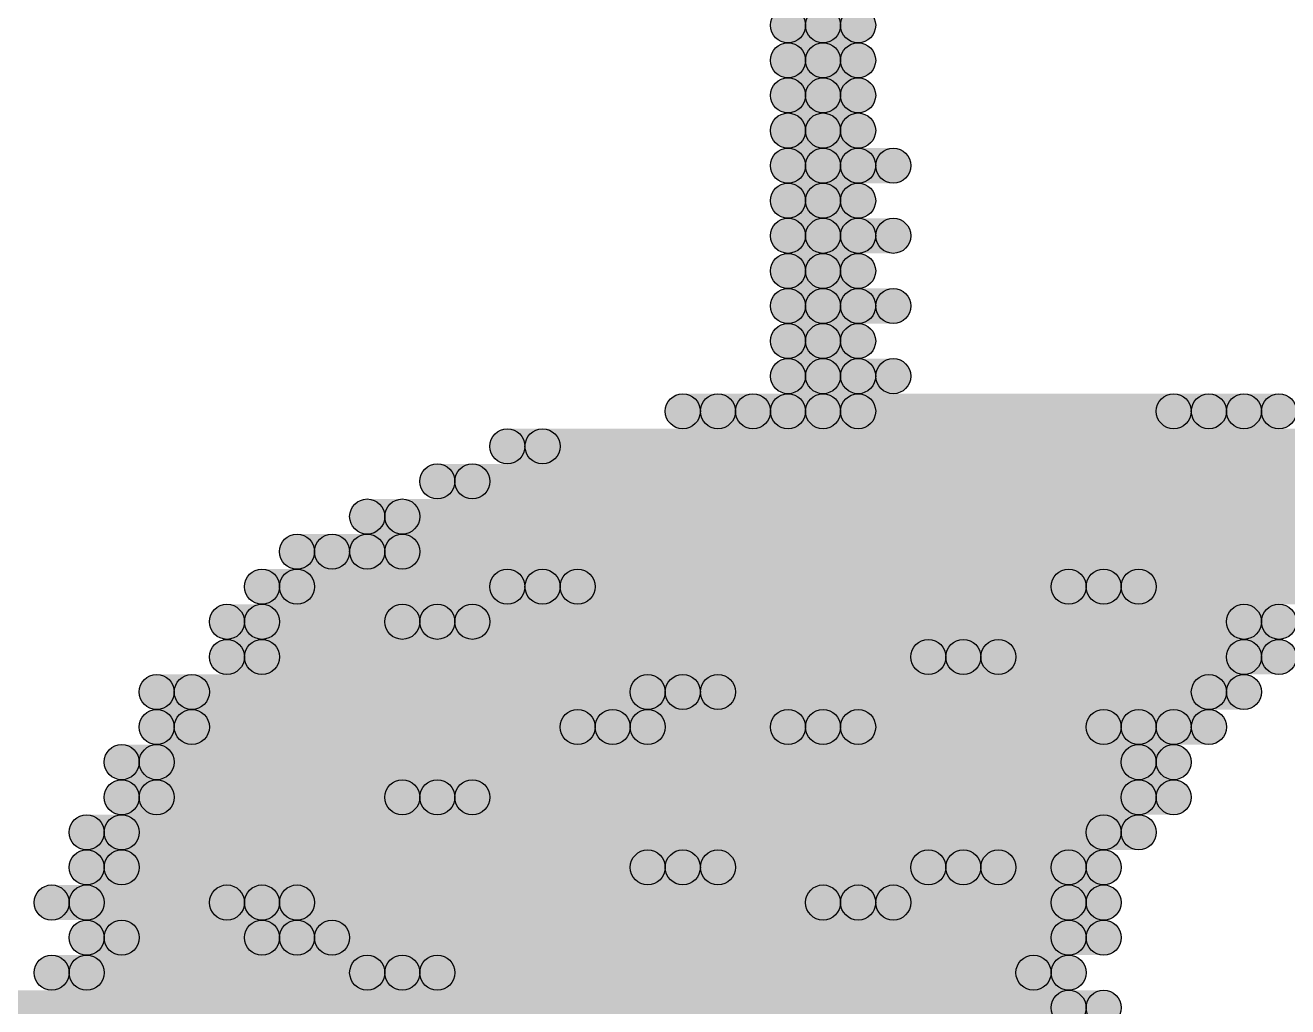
# Model space of a CAD drawing. Header units: millimetres. Extents: x 0 to 137, y 0 to 37.
# Drawn here: x 129.927 to 130.842, y 6.783 to 7.493 of the extents above; entities that cross this region are included whole.
import ezdxf

# ---------------------------------------------------------------- set-up
doc = ezdxf.new("R2010")
doc.units = ezdxf.units.MM
doc.layers.add('TopLayer', color=1, linetype='Continuous')
doc.layers.add('TopSolder', color=216, linetype='Continuous')

msp = doc.modelspace()

# ---------------------------------------------------------------- hatches: boundary and pattern name
at = {"layer": 'TopLayer'}
h = msp.add_hatch(color=1, dxfattribs=at)
edge = h.paths.add_edge_path()
edge.add_arc((130.5052, 7.493), 0.0127, 0, 360)
for points in [[(130.5052, 7.4803), (130.5052, 7.5057), (130.5306, 7.5057), (130.5306, 7.4803)], [(130.5052, 7.4549), (130.5052, 7.4803), (130.5306, 7.4803), (130.5306, 7.4549)], [(130.5052, 7.4295), (130.5052, 7.4549), (130.5306, 7.4549), (130.5306, 7.4295)], [(130.5052, 7.4041), (130.5052, 7.4295), (130.5306, 7.4295), (130.5306, 7.4041)], [(130.5052, 7.3787), (130.5052, 7.4041), (130.556, 7.4041), (130.556, 7.3787)], [(130.5052, 7.3533), (130.5052, 7.3787), (130.5306, 7.3787), (130.5306, 7.3533)], [(130.5052, 7.3279), (130.5052, 7.3533), (130.556, 7.3533), (130.556, 7.3279)], [(130.5052, 7.3025), (130.5052, 7.3279), (130.5306, 7.3279), (130.5306, 7.3025)], [(130.5052, 7.2771), (130.5052, 7.3025), (130.556, 7.3025), (130.556, 7.2771)], [(130.5052, 7.2517), (130.5052, 7.2771), (130.5306, 7.2771), (130.5306, 7.2517)], [(130.5052, 7.2263), (130.5052, 7.2517), (130.556, 7.2517), (130.556, 7.2263)], [(130.429, 7.2009), (130.429, 7.2263), (130.4544, 7.2263), (130.4544, 7.2009)], [(130.4798, 7.2009), (130.4798, 7.2263), (130.5052, 7.2263), (130.5052, 7.2009)], [(130.5306, 7.2009), (130.5306, 7.2263), (130.7846, 7.2263), (130.7846, 7.2009)], [(130.81, 7.2009), (130.81, 7.2263), (130.8354, 7.2263), (130.8354, 7.2009)], [(130.302, 7.1755), (130.302, 7.2009), (130.937, 7.2009), (130.937, 7.1755)], [(130.2512, 7.1501), (130.2512, 7.1755), (130.9624, 7.1755), (130.9624, 7.1501)], [(130.2004, 7.1247), (130.2004, 7.1501), (130.937, 7.1501), (130.937, 7.1247)], [(130.1496, 7.0993), (130.1496, 7.1247), (130.175, 7.1247), (130.175, 7.0993)], [(130.2004, 7.0993), (130.2004, 7.1247), (130.8862, 7.1247), (130.8862, 7.0993)], [(130.1242, 7.0739), (130.1242, 7.0993), (130.302, 7.0993), (130.302, 7.0739)], [(130.3274, 7.0739), (130.3274, 7.0993), (130.7084, 7.0993), (130.7084, 7.0739)], [(130.7338, 7.0739), (130.7338, 7.0993), (130.8862, 7.0993), (130.8862, 7.0739)], [(130.0988, 7.0485), (130.0988, 7.0739), (130.2258, 7.0739), (130.2258, 7.0485)], [(130.2512, 7.0485), (130.2512, 7.0739), (130.8354, 7.0739), (130.8354, 7.0485)], [(130.0988, 7.0231), (130.0988, 7.0485), (130.6068, 7.0485), (130.6068, 7.0231)], [(130.6322, 7.0231), (130.6322, 7.0485), (130.8354, 7.0485), (130.8354, 7.0231)], [(130.048, 6.9977), (130.048, 7.0231), (130.4036, 7.0231), (130.4036, 6.9977)], [(130.429, 6.9977), (130.429, 7.0231), (130.81, 7.0231), (130.81, 6.9977)], [(130.048, 6.9723), (130.048, 6.9977), (130.3528, 6.9977), (130.3528, 6.9723)], [(130.3782, 6.9723), (130.3782, 6.9977), (130.5052, 6.9977), (130.5052, 6.9723)], [(130.5306, 6.9723), (130.5306, 6.9977), (130.7338, 6.9977), (130.7338, 6.9723)], [(130.7592, 6.9723), (130.7592, 6.9977), (130.7846, 6.9977), (130.7846, 6.9723)], [(130.0226, 6.9469), (130.0226, 6.9723), (130.7592, 6.9723), (130.7592, 6.9469)], [(130.0226, 6.9215), (130.0226, 6.9469), (130.2258, 6.9469), (130.2258, 6.9215)], [(130.2512, 6.9215), (130.2512, 6.9469), (130.7592, 6.9469), (130.7592, 6.9215)], [(129.9972, 6.8961), (129.9972, 6.9215), (130.7338, 6.9215), (130.7338, 6.8961)], [(129.9972, 6.8707), (129.9972, 6.8961), (130.4036, 6.8961), (130.4036, 6.8707)], [(130.429, 6.8707), (130.429, 6.8961), (130.6068, 6.8961), (130.6068, 6.8707)], [(130.6322, 6.8707), (130.6322, 6.8961), (130.7084, 6.8961), (130.7084, 6.8707)], [(129.9718, 6.8453), (129.9718, 6.8707), (130.0988, 6.8707), (130.0988, 6.8453)], [(130.1242, 6.8453), (130.1242, 6.8707), (130.5306, 6.8707), (130.5306, 6.8453)], [(130.556, 6.8453), (130.556, 6.8707), (130.7084, 6.8707), (130.7084, 6.8453)], [(129.9972, 6.8199), (129.9972, 6.8453), (130.1242, 6.8453), (130.1242, 6.8199)], [(130.1496, 6.8199), (130.1496, 6.8453), (130.7084, 6.8453), (130.7084, 6.8199)], [(129.9718, 6.7945), (129.9718, 6.8199), (130.2004, 6.8199), (130.2004, 6.7945)], [(130.2258, 6.7945), (130.2258, 6.8199), (130.683, 6.8199), (130.683, 6.7945)], [(129.6416, 6.7691), (129.6416, 6.7945), (130.7084, 6.7945), (130.7084, 6.7691)]]:
    msp.add_hatch(color=1, dxfattribs=at).paths.add_polyline_path(points)
h = msp.add_hatch(color=1, dxfattribs=at)
edge = h.paths.add_edge_path()
edge.add_arc((130.5306, 7.493), 0.0127, 0, 360)
h = msp.add_hatch(color=1, dxfattribs=at)
edge = h.paths.add_edge_path()
edge.add_arc((130.5052, 7.4676), 0.0127, 0, 360)
h = msp.add_hatch(color=1, dxfattribs=at)
edge = h.paths.add_edge_path()
edge.add_arc((130.5306, 7.4676), 0.0127, 0, 360)
h = msp.add_hatch(color=1, dxfattribs=at)
edge = h.paths.add_edge_path()
edge.add_arc((130.5052, 7.4422), 0.0127, 0, 360)
h = msp.add_hatch(color=1, dxfattribs=at)
edge = h.paths.add_edge_path()
edge.add_arc((130.5306, 7.4422), 0.0127, 0, 360)
h = msp.add_hatch(color=1, dxfattribs=at)
edge = h.paths.add_edge_path()
edge.add_arc((130.5052, 7.4168), 0.0127, 0, 360)
h = msp.add_hatch(color=1, dxfattribs=at)
edge = h.paths.add_edge_path()
edge.add_arc((130.5306, 7.4168), 0.0127, 0, 360)
h = msp.add_hatch(color=1, dxfattribs=at)
edge = h.paths.add_edge_path()
edge.add_arc((130.5052, 7.3914), 0.0127, 0, 360)
h = msp.add_hatch(color=1, dxfattribs=at)
edge = h.paths.add_edge_path()
edge.add_arc((130.556, 7.3914), 0.0127, 0, 360)
h = msp.add_hatch(color=1, dxfattribs=at)
edge = h.paths.add_edge_path()
edge.add_arc((130.5052, 7.366), 0.0127, 0, 360)
h = msp.add_hatch(color=1, dxfattribs=at)
edge = h.paths.add_edge_path()
edge.add_arc((130.5306, 7.366), 0.0127, 0, 360)
h = msp.add_hatch(color=1, dxfattribs=at)
edge = h.paths.add_edge_path()
edge.add_arc((130.5052, 7.3406), 0.0127, 0, 360)
h = msp.add_hatch(color=1, dxfattribs=at)
edge = h.paths.add_edge_path()
edge.add_arc((130.556, 7.3406), 0.0127, 0, 360)
h = msp.add_hatch(color=1, dxfattribs=at)
edge = h.paths.add_edge_path()
edge.add_arc((130.5052, 7.3152), 0.0127, 0, 360)
h = msp.add_hatch(color=1, dxfattribs=at)
edge = h.paths.add_edge_path()
edge.add_arc((130.5306, 7.3152), 0.0127, 0, 360)
h = msp.add_hatch(color=1, dxfattribs=at)
edge = h.paths.add_edge_path()
edge.add_arc((130.5052, 7.2898), 0.0127, 0, 360)
h = msp.add_hatch(color=1, dxfattribs=at)
edge = h.paths.add_edge_path()
edge.add_arc((130.556, 7.2898), 0.0127, 0, 360)
h = msp.add_hatch(color=1, dxfattribs=at)
edge = h.paths.add_edge_path()
edge.add_arc((130.5052, 7.2644), 0.0127, 0, 360)
h = msp.add_hatch(color=1, dxfattribs=at)
edge = h.paths.add_edge_path()
edge.add_arc((130.5306, 7.2644), 0.0127, 0, 360)
h = msp.add_hatch(color=1, dxfattribs=at)
edge = h.paths.add_edge_path()
edge.add_arc((130.5052, 7.239), 0.0127, 0, 360)
h = msp.add_hatch(color=1, dxfattribs=at)
edge = h.paths.add_edge_path()
edge.add_arc((130.556, 7.239), 0.0127, 0, 360)
h = msp.add_hatch(color=1, dxfattribs=at)
edge = h.paths.add_edge_path()
edge.add_arc((130.429, 7.2136), 0.0127, 0, 360)
h = msp.add_hatch(color=1, dxfattribs=at)
edge = h.paths.add_edge_path()
edge.add_arc((130.4544, 7.2136), 0.0127, 0, 360)
h = msp.add_hatch(color=1, dxfattribs=at)
edge = h.paths.add_edge_path()
edge.add_arc((130.4798, 7.2136), 0.0127, 0, 360)
h = msp.add_hatch(color=1, dxfattribs=at)
edge = h.paths.add_edge_path()
edge.add_arc((130.5052, 7.2136), 0.0127, 0, 360)
h = msp.add_hatch(color=1, dxfattribs=at)
edge = h.paths.add_edge_path()
edge.add_arc((130.5306, 7.2136), 0.0127, 0, 360)
h = msp.add_hatch(color=1, dxfattribs=at)
edge = h.paths.add_edge_path()
edge.add_arc((130.7846, 7.2136), 0.0127, 0, 360)
h = msp.add_hatch(color=1, dxfattribs=at)
edge = h.paths.add_edge_path()
edge.add_arc((130.81, 7.2136), 0.0127, 0, 360)
h = msp.add_hatch(color=1, dxfattribs=at)
edge = h.paths.add_edge_path()
edge.add_arc((130.8354, 7.2136), 0.0127, 0, 360)
h = msp.add_hatch(color=1, dxfattribs=at)
edge = h.paths.add_edge_path()
edge.add_arc((130.302, 7.1882), 0.0127, 0, 360)
h = msp.add_hatch(color=1, dxfattribs=at)
edge = h.paths.add_edge_path()
edge.add_arc((130.2512, 7.1628), 0.0127, 0, 360)
h = msp.add_hatch(color=1, dxfattribs=at)
edge = h.paths.add_edge_path()
edge.add_arc((130.2004, 7.1374), 0.0127, 0, 360)
h = msp.add_hatch(color=1, dxfattribs=at)
edge = h.paths.add_edge_path()
edge.add_arc((130.1496, 7.112), 0.0127, 0, 360)
h = msp.add_hatch(color=1, dxfattribs=at)
edge = h.paths.add_edge_path()
edge.add_arc((130.175, 7.112), 0.0127, 0, 360)
h = msp.add_hatch(color=1, dxfattribs=at)
edge = h.paths.add_edge_path()
edge.add_arc((130.2004, 7.112), 0.0127, 0, 360)
h = msp.add_hatch(color=1, dxfattribs=at)
edge = h.paths.add_edge_path()
edge.add_arc((130.1242, 7.0866), 0.0127, 0, 360)
h = msp.add_hatch(color=1, dxfattribs=at)
edge = h.paths.add_edge_path()
edge.add_arc((130.302, 7.0866), 0.0127, 0, 360)
h = msp.add_hatch(color=1, dxfattribs=at)
edge = h.paths.add_edge_path()
edge.add_arc((130.3274, 7.0866), 0.0127, 0, 360)
h = msp.add_hatch(color=1, dxfattribs=at)
edge = h.paths.add_edge_path()
edge.add_arc((130.7084, 7.0866), 0.0127, 0, 360)
h = msp.add_hatch(color=1, dxfattribs=at)
edge = h.paths.add_edge_path()
edge.add_arc((130.7338, 7.0866), 0.0127, 0, 360)
h = msp.add_hatch(color=1, dxfattribs=at)
edge = h.paths.add_edge_path()
edge.add_arc((130.0988, 7.0612), 0.0127, 0, 360)
h = msp.add_hatch(color=1, dxfattribs=at)
edge = h.paths.add_edge_path()
edge.add_arc((130.2258, 7.0612), 0.0127, 0, 360)
h = msp.add_hatch(color=1, dxfattribs=at)
edge = h.paths.add_edge_path()
edge.add_arc((130.2512, 7.0612), 0.0127, 0, 360)
h = msp.add_hatch(color=1, dxfattribs=at)
edge = h.paths.add_edge_path()
edge.add_arc((130.8354, 7.0612), 0.0127, 0, 360)
h = msp.add_hatch(color=1, dxfattribs=at)
edge = h.paths.add_edge_path()
edge.add_arc((130.0988, 7.0358), 0.0127, 0, 360)
h = msp.add_hatch(color=1, dxfattribs=at)
edge = h.paths.add_edge_path()
edge.add_arc((130.6068, 7.0358), 0.0127, 0, 360)
h = msp.add_hatch(color=1, dxfattribs=at)
edge = h.paths.add_edge_path()
edge.add_arc((130.6322, 7.0358), 0.0127, 0, 360)
h = msp.add_hatch(color=1, dxfattribs=at)
edge = h.paths.add_edge_path()
edge.add_arc((130.8354, 7.0358), 0.0127, 0, 360)
h = msp.add_hatch(color=1, dxfattribs=at)
edge = h.paths.add_edge_path()
edge.add_arc((130.048, 7.0104), 0.0127, 0, 360)
h = msp.add_hatch(color=1, dxfattribs=at)
edge = h.paths.add_edge_path()
edge.add_arc((130.4036, 7.0104), 0.0127, 0, 360)
h = msp.add_hatch(color=1, dxfattribs=at)
edge = h.paths.add_edge_path()
edge.add_arc((130.429, 7.0104), 0.0127, 0, 360)
h = msp.add_hatch(color=1, dxfattribs=at)
edge = h.paths.add_edge_path()
edge.add_arc((130.81, 7.0104), 0.0127, 0, 360)
h = msp.add_hatch(color=1, dxfattribs=at)
edge = h.paths.add_edge_path()
edge.add_arc((130.048, 6.985), 0.0127, 0, 360)
h = msp.add_hatch(color=1, dxfattribs=at)
edge = h.paths.add_edge_path()
edge.add_arc((130.3528, 6.985), 0.0127, 0, 360)
h = msp.add_hatch(color=1, dxfattribs=at)
edge = h.paths.add_edge_path()
edge.add_arc((130.3782, 6.985), 0.0127, 0, 360)
h = msp.add_hatch(color=1, dxfattribs=at)
edge = h.paths.add_edge_path()
edge.add_arc((130.5052, 6.985), 0.0127, 0, 360)
h = msp.add_hatch(color=1, dxfattribs=at)
edge = h.paths.add_edge_path()
edge.add_arc((130.5306, 6.985), 0.0127, 0, 360)
h = msp.add_hatch(color=1, dxfattribs=at)
edge = h.paths.add_edge_path()
edge.add_arc((130.7338, 6.985), 0.0127, 0, 360)
h = msp.add_hatch(color=1, dxfattribs=at)
edge = h.paths.add_edge_path()
edge.add_arc((130.7592, 6.985), 0.0127, 0, 360)
h = msp.add_hatch(color=1, dxfattribs=at)
edge = h.paths.add_edge_path()
edge.add_arc((130.7846, 6.985), 0.0127, 0, 360)
h = msp.add_hatch(color=1, dxfattribs=at)
edge = h.paths.add_edge_path()
edge.add_arc((130.0226, 6.9596), 0.0127, 0, 360)
h = msp.add_hatch(color=1, dxfattribs=at)
edge = h.paths.add_edge_path()
edge.add_arc((130.7592, 6.9596), 0.0127, 0, 360)
h = msp.add_hatch(color=1, dxfattribs=at)
edge = h.paths.add_edge_path()
edge.add_arc((130.0226, 6.9342), 0.0127, 0, 360)
h = msp.add_hatch(color=1, dxfattribs=at)
edge = h.paths.add_edge_path()
edge.add_arc((130.2258, 6.9342), 0.0127, 0, 360)
h = msp.add_hatch(color=1, dxfattribs=at)
edge = h.paths.add_edge_path()
edge.add_arc((130.2512, 6.9342), 0.0127, 0, 360)
h = msp.add_hatch(color=1, dxfattribs=at)
edge = h.paths.add_edge_path()
edge.add_arc((130.7592, 6.9342), 0.0127, 0, 360)
h = msp.add_hatch(color=1, dxfattribs=at)
edge = h.paths.add_edge_path()
edge.add_arc((129.9972, 6.9088), 0.0127, 0, 360)
h = msp.add_hatch(color=1, dxfattribs=at)
edge = h.paths.add_edge_path()
edge.add_arc((130.7338, 6.9088), 0.0127, 0, 360)
h = msp.add_hatch(color=1, dxfattribs=at)
edge = h.paths.add_edge_path()
edge.add_arc((129.9972, 6.8834), 0.0127, 0, 360)
h = msp.add_hatch(color=1, dxfattribs=at)
edge = h.paths.add_edge_path()
edge.add_arc((130.4036, 6.8834), 0.0127, 0, 360)
h = msp.add_hatch(color=1, dxfattribs=at)
edge = h.paths.add_edge_path()
edge.add_arc((130.429, 6.8834), 0.0127, 0, 360)
h = msp.add_hatch(color=1, dxfattribs=at)
edge = h.paths.add_edge_path()
edge.add_arc((130.6068, 6.8834), 0.0127, 0, 360)
h = msp.add_hatch(color=1, dxfattribs=at)
edge = h.paths.add_edge_path()
edge.add_arc((130.6322, 6.8834), 0.0127, 0, 360)
h = msp.add_hatch(color=1, dxfattribs=at)
edge = h.paths.add_edge_path()
edge.add_arc((130.7084, 6.8834), 0.0127, 0, 360)
h = msp.add_hatch(color=1, dxfattribs=at)
edge = h.paths.add_edge_path()
edge.add_arc((129.9718, 6.858), 0.0127, 0, 360)
h = msp.add_hatch(color=1, dxfattribs=at)
edge = h.paths.add_edge_path()
edge.add_arc((130.0988, 6.858), 0.0127, 0, 360)
h = msp.add_hatch(color=1, dxfattribs=at)
edge = h.paths.add_edge_path()
edge.add_arc((130.1242, 6.858), 0.0127, 0, 360)
h = msp.add_hatch(color=1, dxfattribs=at)
edge = h.paths.add_edge_path()
edge.add_arc((130.5306, 6.858), 0.0127, 0, 360)
h = msp.add_hatch(color=1, dxfattribs=at)
edge = h.paths.add_edge_path()
edge.add_arc((130.556, 6.858), 0.0127, 0, 360)
h = msp.add_hatch(color=1, dxfattribs=at)
edge = h.paths.add_edge_path()
edge.add_arc((130.7084, 6.858), 0.0127, 0, 360)
h = msp.add_hatch(color=1, dxfattribs=at)
edge = h.paths.add_edge_path()
edge.add_arc((129.9972, 6.8326), 0.0127, 0, 360)
h = msp.add_hatch(color=1, dxfattribs=at)
edge = h.paths.add_edge_path()
edge.add_arc((130.1242, 6.8326), 0.0127, 0, 360)
h = msp.add_hatch(color=1, dxfattribs=at)
edge = h.paths.add_edge_path()
edge.add_arc((130.1496, 6.8326), 0.0127, 0, 360)
h = msp.add_hatch(color=1, dxfattribs=at)
edge = h.paths.add_edge_path()
edge.add_arc((130.7084, 6.8326), 0.0127, 0, 360)
h = msp.add_hatch(color=1, dxfattribs=at)
edge = h.paths.add_edge_path()
edge.add_arc((129.9718, 6.8072), 0.0127, 0, 360)
h = msp.add_hatch(color=1, dxfattribs=at)
edge = h.paths.add_edge_path()
edge.add_arc((130.2004, 6.8072), 0.0127, 0, 360)
h = msp.add_hatch(color=1, dxfattribs=at)
edge = h.paths.add_edge_path()
edge.add_arc((130.2258, 6.8072), 0.0127, 0, 360)
h = msp.add_hatch(color=1, dxfattribs=at)
edge = h.paths.add_edge_path()
edge.add_arc((130.683, 6.8072), 0.0127, 0, 360)
h = msp.add_hatch(color=1, dxfattribs=at)
edge = h.paths.add_edge_path()
edge.add_arc((130.7084, 6.7818), 0.0127, 0, 360)
at = {"layer": 'TopSolder'}
h = msp.add_hatch(color=216, dxfattribs=at)
edge = h.paths.add_edge_path()
edge.add_arc((130.4798, 7.493), 0.0127, 0, 360)
for points in [[(130.4798, 7.4803), (130.4798, 7.5057), (130.5052, 7.5057), (130.5052, 7.4803)], [(130.4798, 7.4549), (130.4798, 7.4803), (130.5052, 7.4803), (130.5052, 7.4549)], [(130.4798, 7.4295), (130.4798, 7.4549), (130.5052, 7.4549), (130.5052, 7.4295)], [(130.4798, 7.4041), (130.4798, 7.4295), (130.5052, 7.4295), (130.5052, 7.4041)], [(130.4798, 7.3787), (130.4798, 7.4041), (130.5306, 7.4041), (130.5306, 7.3787)], [(130.4798, 7.3533), (130.4798, 7.3787), (130.5052, 7.3787), (130.5052, 7.3533)], [(130.4798, 7.3279), (130.4798, 7.3533), (130.5306, 7.3533), (130.5306, 7.3279)], [(130.4798, 7.3025), (130.4798, 7.3279), (130.5052, 7.3279), (130.5052, 7.3025)], [(130.4798, 7.2771), (130.4798, 7.3025), (130.5306, 7.3025), (130.5306, 7.2771)], [(130.4798, 7.2517), (130.4798, 7.2771), (130.5052, 7.2771), (130.5052, 7.2517)], [(130.4798, 7.2263), (130.4798, 7.2517), (130.5306, 7.2517), (130.5306, 7.2263)], [(130.4036, 7.2009), (130.4036, 7.2263), (130.429, 7.2263), (130.429, 7.2009)], [(130.4544, 7.2009), (130.4544, 7.2263), (130.4798, 7.2263), (130.4798, 7.2009)], [(130.5052, 7.2009), (130.5052, 7.2263), (130.7592, 7.2263), (130.7592, 7.2009)], [(130.7846, 7.2009), (130.7846, 7.2263), (130.81, 7.2263), (130.81, 7.2009)], [(130.2766, 7.1755), (130.2766, 7.2009), (130.9116, 7.2009), (130.9116, 7.1755)], [(130.2258, 7.1501), (130.2258, 7.1755), (130.937, 7.1755), (130.937, 7.1501)], [(130.175, 7.1247), (130.175, 7.1501), (130.9116, 7.1501), (130.9116, 7.1247)], [(130.1242, 7.0993), (130.1242, 7.1247), (130.1496, 7.1247), (130.1496, 7.0993)], [(130.175, 7.0993), (130.175, 7.1247), (130.8608, 7.1247), (130.8608, 7.0993)], [(130.0988, 7.0739), (130.0988, 7.0993), (130.2766, 7.0993), (130.2766, 7.0739)], [(130.302, 7.0739), (130.302, 7.0993), (130.683, 7.0993), (130.683, 7.0739)], [(130.7084, 7.0739), (130.7084, 7.0993), (130.8608, 7.0993), (130.8608, 7.0739)], [(130.0734, 7.0485), (130.0734, 7.0739), (130.2004, 7.0739), (130.2004, 7.0485)], [(130.2258, 7.0485), (130.2258, 7.0739), (130.81, 7.0739), (130.81, 7.0485)], [(130.0734, 7.0231), (130.0734, 7.0485), (130.5814, 7.0485), (130.5814, 7.0231)], [(130.6068, 7.0231), (130.6068, 7.0485), (130.81, 7.0485), (130.81, 7.0231)], [(130.0226, 6.9977), (130.0226, 7.0231), (130.3782, 7.0231), (130.3782, 6.9977)], [(130.4036, 6.9977), (130.4036, 7.0231), (130.7846, 7.0231), (130.7846, 6.9977)], [(130.0226, 6.9723), (130.0226, 6.9977), (130.3274, 6.9977), (130.3274, 6.9723)], [(130.3528, 6.9723), (130.3528, 6.9977), (130.4798, 6.9977), (130.4798, 6.9723)], [(130.5052, 6.9723), (130.5052, 6.9977), (130.7084, 6.9977), (130.7084, 6.9723)], [(130.7338, 6.9723), (130.7338, 6.9977), (130.7592, 6.9977), (130.7592, 6.9723)], [(129.9972, 6.9469), (129.9972, 6.9723), (130.7338, 6.9723), (130.7338, 6.9469)], [(129.9972, 6.9215), (129.9972, 6.9469), (130.2004, 6.9469), (130.2004, 6.9215)], [(130.2258, 6.9215), (130.2258, 6.9469), (130.7338, 6.9469), (130.7338, 6.9215)], [(129.9718, 6.8961), (129.9718, 6.9215), (130.7084, 6.9215), (130.7084, 6.8961)], [(129.9718, 6.8707), (129.9718, 6.8961), (130.3782, 6.8961), (130.3782, 6.8707)], [(130.4036, 6.8707), (130.4036, 6.8961), (130.5814, 6.8961), (130.5814, 6.8707)], [(130.6068, 6.8707), (130.6068, 6.8961), (130.683, 6.8961), (130.683, 6.8707)], [(129.9464, 6.8453), (129.9464, 6.8707), (130.0734, 6.8707), (130.0734, 6.8453)], [(130.0988, 6.8453), (130.0988, 6.8707), (130.5052, 6.8707), (130.5052, 6.8453)], [(130.5306, 6.8453), (130.5306, 6.8707), (130.683, 6.8707), (130.683, 6.8453)], [(129.9718, 6.8199), (129.9718, 6.8453), (130.0988, 6.8453), (130.0988, 6.8199)], [(130.1242, 6.8199), (130.1242, 6.8453), (130.683, 6.8453), (130.683, 6.8199)], [(129.9464, 6.7945), (129.9464, 6.8199), (130.175, 6.8199), (130.175, 6.7945)], [(130.2004, 6.7945), (130.2004, 6.8199), (130.6576, 6.8199), (130.6576, 6.7945)], [(129.6162, 6.7691), (129.6162, 6.7945), (130.683, 6.7945), (130.683, 6.7691)]]:
    msp.add_hatch(color=216, dxfattribs=at).paths.add_polyline_path(points)
h = msp.add_hatch(color=216, dxfattribs=at)
edge = h.paths.add_edge_path()
edge.add_arc((130.5052, 7.493), 0.0127, 0, 360)
h = msp.add_hatch(color=216, dxfattribs=at)
edge = h.paths.add_edge_path()
edge.add_arc((130.4798, 7.4676), 0.0127, 0, 360)
h = msp.add_hatch(color=216, dxfattribs=at)
edge = h.paths.add_edge_path()
edge.add_arc((130.5052, 7.4676), 0.0127, 0, 360)
h = msp.add_hatch(color=216, dxfattribs=at)
edge = h.paths.add_edge_path()
edge.add_arc((130.4798, 7.4422), 0.0127, 0, 360)
h = msp.add_hatch(color=216, dxfattribs=at)
edge = h.paths.add_edge_path()
edge.add_arc((130.5052, 7.4422), 0.0127, 0, 360)
h = msp.add_hatch(color=216, dxfattribs=at)
edge = h.paths.add_edge_path()
edge.add_arc((130.4798, 7.4168), 0.0127, 0, 360)
h = msp.add_hatch(color=216, dxfattribs=at)
edge = h.paths.add_edge_path()
edge.add_arc((130.5052, 7.4168), 0.0127, 0, 360)
h = msp.add_hatch(color=216, dxfattribs=at)
edge = h.paths.add_edge_path()
edge.add_arc((130.4798, 7.3914), 0.0127, 0, 360)
h = msp.add_hatch(color=216, dxfattribs=at)
edge = h.paths.add_edge_path()
edge.add_arc((130.5306, 7.3914), 0.0127, 0, 360)
h = msp.add_hatch(color=216, dxfattribs=at)
edge = h.paths.add_edge_path()
edge.add_arc((130.4798, 7.366), 0.0127, 0, 360)
h = msp.add_hatch(color=216, dxfattribs=at)
edge = h.paths.add_edge_path()
edge.add_arc((130.5052, 7.366), 0.0127, 0, 360)
h = msp.add_hatch(color=216, dxfattribs=at)
edge = h.paths.add_edge_path()
edge.add_arc((130.4798, 7.3406), 0.0127, 0, 360)
h = msp.add_hatch(color=216, dxfattribs=at)
edge = h.paths.add_edge_path()
edge.add_arc((130.5306, 7.3406), 0.0127, 0, 360)
h = msp.add_hatch(color=216, dxfattribs=at)
edge = h.paths.add_edge_path()
edge.add_arc((130.4798, 7.3152), 0.0127, 0, 360)
h = msp.add_hatch(color=216, dxfattribs=at)
edge = h.paths.add_edge_path()
edge.add_arc((130.5052, 7.3152), 0.0127, 0, 360)
h = msp.add_hatch(color=216, dxfattribs=at)
edge = h.paths.add_edge_path()
edge.add_arc((130.4798, 7.2898), 0.0127, 0, 360)
h = msp.add_hatch(color=216, dxfattribs=at)
edge = h.paths.add_edge_path()
edge.add_arc((130.5306, 7.2898), 0.0127, 0, 360)
h = msp.add_hatch(color=216, dxfattribs=at)
edge = h.paths.add_edge_path()
edge.add_arc((130.4798, 7.2644), 0.0127, 0, 360)
h = msp.add_hatch(color=216, dxfattribs=at)
edge = h.paths.add_edge_path()
edge.add_arc((130.5052, 7.2644), 0.0127, 0, 360)
h = msp.add_hatch(color=216, dxfattribs=at)
edge = h.paths.add_edge_path()
edge.add_arc((130.4798, 7.239), 0.0127, 0, 360)
h = msp.add_hatch(color=216, dxfattribs=at)
edge = h.paths.add_edge_path()
edge.add_arc((130.5306, 7.239), 0.0127, 0, 360)
h = msp.add_hatch(color=216, dxfattribs=at)
edge = h.paths.add_edge_path()
edge.add_arc((130.4036, 7.2136), 0.0127, 0, 360)
h = msp.add_hatch(color=216, dxfattribs=at)
edge = h.paths.add_edge_path()
edge.add_arc((130.429, 7.2136), 0.0127, 0, 360)
h = msp.add_hatch(color=216, dxfattribs=at)
edge = h.paths.add_edge_path()
edge.add_arc((130.4544, 7.2136), 0.0127, 0, 360)
h = msp.add_hatch(color=216, dxfattribs=at)
edge = h.paths.add_edge_path()
edge.add_arc((130.4798, 7.2136), 0.0127, 0, 360)
h = msp.add_hatch(color=216, dxfattribs=at)
edge = h.paths.add_edge_path()
edge.add_arc((130.5052, 7.2136), 0.0127, 0, 360)
h = msp.add_hatch(color=216, dxfattribs=at)
edge = h.paths.add_edge_path()
edge.add_arc((130.7592, 7.2136), 0.0127, 0, 360)
h = msp.add_hatch(color=216, dxfattribs=at)
edge = h.paths.add_edge_path()
edge.add_arc((130.7846, 7.2136), 0.0127, 0, 360)
h = msp.add_hatch(color=216, dxfattribs=at)
edge = h.paths.add_edge_path()
edge.add_arc((130.81, 7.2136), 0.0127, 0, 360)
h = msp.add_hatch(color=216, dxfattribs=at)
edge = h.paths.add_edge_path()
edge.add_arc((130.2766, 7.1882), 0.0127, 0, 360)
h = msp.add_hatch(color=216, dxfattribs=at)
edge = h.paths.add_edge_path()
edge.add_arc((130.2258, 7.1628), 0.0127, 0, 360)
h = msp.add_hatch(color=216, dxfattribs=at)
edge = h.paths.add_edge_path()
edge.add_arc((130.175, 7.1374), 0.0127, 0, 360)
h = msp.add_hatch(color=216, dxfattribs=at)
edge = h.paths.add_edge_path()
edge.add_arc((130.1242, 7.112), 0.0127, 0, 360)
h = msp.add_hatch(color=216, dxfattribs=at)
edge = h.paths.add_edge_path()
edge.add_arc((130.1496, 7.112), 0.0127, 0, 360)
h = msp.add_hatch(color=216, dxfattribs=at)
edge = h.paths.add_edge_path()
edge.add_arc((130.175, 7.112), 0.0127, 0, 360)
h = msp.add_hatch(color=216, dxfattribs=at)
edge = h.paths.add_edge_path()
edge.add_arc((130.0988, 7.0866), 0.0127, 0, 360)
h = msp.add_hatch(color=216, dxfattribs=at)
edge = h.paths.add_edge_path()
edge.add_arc((130.2766, 7.0866), 0.0127, 0, 360)
h = msp.add_hatch(color=216, dxfattribs=at)
edge = h.paths.add_edge_path()
edge.add_arc((130.302, 7.0866), 0.0127, 0, 360)
h = msp.add_hatch(color=216, dxfattribs=at)
edge = h.paths.add_edge_path()
edge.add_arc((130.683, 7.0866), 0.0127, 0, 360)
h = msp.add_hatch(color=216, dxfattribs=at)
edge = h.paths.add_edge_path()
edge.add_arc((130.7084, 7.0866), 0.0127, 0, 360)
h = msp.add_hatch(color=216, dxfattribs=at)
edge = h.paths.add_edge_path()
edge.add_arc((130.0734, 7.0612), 0.0127, 0, 360)
h = msp.add_hatch(color=216, dxfattribs=at)
edge = h.paths.add_edge_path()
edge.add_arc((130.2004, 7.0612), 0.0127, 0, 360)
h = msp.add_hatch(color=216, dxfattribs=at)
edge = h.paths.add_edge_path()
edge.add_arc((130.2258, 7.0612), 0.0127, 0, 360)
h = msp.add_hatch(color=216, dxfattribs=at)
edge = h.paths.add_edge_path()
edge.add_arc((130.81, 7.0612), 0.0127, 0, 360)
h = msp.add_hatch(color=216, dxfattribs=at)
edge = h.paths.add_edge_path()
edge.add_arc((130.0734, 7.0358), 0.0127, 0, 360)
h = msp.add_hatch(color=216, dxfattribs=at)
edge = h.paths.add_edge_path()
edge.add_arc((130.5814, 7.0358), 0.0127, 0, 360)
h = msp.add_hatch(color=216, dxfattribs=at)
edge = h.paths.add_edge_path()
edge.add_arc((130.6068, 7.0358), 0.0127, 0, 360)
h = msp.add_hatch(color=216, dxfattribs=at)
edge = h.paths.add_edge_path()
edge.add_arc((130.81, 7.0358), 0.0127, 0, 360)
h = msp.add_hatch(color=216, dxfattribs=at)
edge = h.paths.add_edge_path()
edge.add_arc((130.0226, 7.0104), 0.0127, 0, 360)
h = msp.add_hatch(color=216, dxfattribs=at)
edge = h.paths.add_edge_path()
edge.add_arc((130.3782, 7.0104), 0.0127, 0, 360)
h = msp.add_hatch(color=216, dxfattribs=at)
edge = h.paths.add_edge_path()
edge.add_arc((130.4036, 7.0104), 0.0127, 0, 360)
h = msp.add_hatch(color=216, dxfattribs=at)
edge = h.paths.add_edge_path()
edge.add_arc((130.7846, 7.0104), 0.0127, 0, 360)
h = msp.add_hatch(color=216, dxfattribs=at)
edge = h.paths.add_edge_path()
edge.add_arc((130.0226, 6.985), 0.0127, 0, 360)
h = msp.add_hatch(color=216, dxfattribs=at)
edge = h.paths.add_edge_path()
edge.add_arc((130.3274, 6.985), 0.0127, 0, 360)
h = msp.add_hatch(color=216, dxfattribs=at)
edge = h.paths.add_edge_path()
edge.add_arc((130.3528, 6.985), 0.0127, 0, 360)
h = msp.add_hatch(color=216, dxfattribs=at)
edge = h.paths.add_edge_path()
edge.add_arc((130.4798, 6.985), 0.0127, 0, 360)
h = msp.add_hatch(color=216, dxfattribs=at)
edge = h.paths.add_edge_path()
edge.add_arc((130.5052, 6.985), 0.0127, 0, 360)
h = msp.add_hatch(color=216, dxfattribs=at)
edge = h.paths.add_edge_path()
edge.add_arc((130.7084, 6.985), 0.0127, 0, 360)
h = msp.add_hatch(color=216, dxfattribs=at)
edge = h.paths.add_edge_path()
edge.add_arc((130.7338, 6.985), 0.0127, 0, 360)
h = msp.add_hatch(color=216, dxfattribs=at)
edge = h.paths.add_edge_path()
edge.add_arc((130.7592, 6.985), 0.0127, 0, 360)
h = msp.add_hatch(color=216, dxfattribs=at)
edge = h.paths.add_edge_path()
edge.add_arc((129.9972, 6.9596), 0.0127, 0, 360)
h = msp.add_hatch(color=216, dxfattribs=at)
edge = h.paths.add_edge_path()
edge.add_arc((130.7338, 6.9596), 0.0127, 0, 360)
h = msp.add_hatch(color=216, dxfattribs=at)
edge = h.paths.add_edge_path()
edge.add_arc((129.9972, 6.9342), 0.0127, 0, 360)
h = msp.add_hatch(color=216, dxfattribs=at)
edge = h.paths.add_edge_path()
edge.add_arc((130.2004, 6.9342), 0.0127, 0, 360)
h = msp.add_hatch(color=216, dxfattribs=at)
edge = h.paths.add_edge_path()
edge.add_arc((130.2258, 6.9342), 0.0127, 0, 360)
h = msp.add_hatch(color=216, dxfattribs=at)
edge = h.paths.add_edge_path()
edge.add_arc((130.7338, 6.9342), 0.0127, 0, 360)
h = msp.add_hatch(color=216, dxfattribs=at)
edge = h.paths.add_edge_path()
edge.add_arc((129.9718, 6.9088), 0.0127, 0, 360)
h = msp.add_hatch(color=216, dxfattribs=at)
edge = h.paths.add_edge_path()
edge.add_arc((130.7084, 6.9088), 0.0127, 0, 360)
h = msp.add_hatch(color=216, dxfattribs=at)
edge = h.paths.add_edge_path()
edge.add_arc((129.9718, 6.8834), 0.0127, 0, 360)
h = msp.add_hatch(color=216, dxfattribs=at)
edge = h.paths.add_edge_path()
edge.add_arc((130.3782, 6.8834), 0.0127, 0, 360)
h = msp.add_hatch(color=216, dxfattribs=at)
edge = h.paths.add_edge_path()
edge.add_arc((130.4036, 6.8834), 0.0127, 0, 360)
h = msp.add_hatch(color=216, dxfattribs=at)
edge = h.paths.add_edge_path()
edge.add_arc((130.5814, 6.8834), 0.0127, 0, 360)
h = msp.add_hatch(color=216, dxfattribs=at)
edge = h.paths.add_edge_path()
edge.add_arc((130.6068, 6.8834), 0.0127, 0, 360)
h = msp.add_hatch(color=216, dxfattribs=at)
edge = h.paths.add_edge_path()
edge.add_arc((130.683, 6.8834), 0.0127, 0, 360)
h = msp.add_hatch(color=216, dxfattribs=at)
edge = h.paths.add_edge_path()
edge.add_arc((129.9464, 6.858), 0.0127, 0, 360)
h = msp.add_hatch(color=216, dxfattribs=at)
edge = h.paths.add_edge_path()
edge.add_arc((130.0734, 6.858), 0.0127, 0, 360)
h = msp.add_hatch(color=216, dxfattribs=at)
edge = h.paths.add_edge_path()
edge.add_arc((130.0988, 6.858), 0.0127, 0, 360)
h = msp.add_hatch(color=216, dxfattribs=at)
edge = h.paths.add_edge_path()
edge.add_arc((130.5052, 6.858), 0.0127, 0, 360)
h = msp.add_hatch(color=216, dxfattribs=at)
edge = h.paths.add_edge_path()
edge.add_arc((130.5306, 6.858), 0.0127, 0, 360)
h = msp.add_hatch(color=216, dxfattribs=at)
edge = h.paths.add_edge_path()
edge.add_arc((130.683, 6.858), 0.0127, 0, 360)
h = msp.add_hatch(color=216, dxfattribs=at)
edge = h.paths.add_edge_path()
edge.add_arc((129.9718, 6.8326), 0.0127, 0, 360)
h = msp.add_hatch(color=216, dxfattribs=at)
edge = h.paths.add_edge_path()
edge.add_arc((130.0988, 6.8326), 0.0127, 0, 360)
h = msp.add_hatch(color=216, dxfattribs=at)
edge = h.paths.add_edge_path()
edge.add_arc((130.1242, 6.8326), 0.0127, 0, 360)
h = msp.add_hatch(color=216, dxfattribs=at)
edge = h.paths.add_edge_path()
edge.add_arc((130.683, 6.8326), 0.0127, 0, 360)
h = msp.add_hatch(color=216, dxfattribs=at)
edge = h.paths.add_edge_path()
edge.add_arc((129.9464, 6.8072), 0.0127, 0, 360)
h = msp.add_hatch(color=216, dxfattribs=at)
edge = h.paths.add_edge_path()
edge.add_arc((130.175, 6.8072), 0.0127, 0, 360)
h = msp.add_hatch(color=216, dxfattribs=at)
edge = h.paths.add_edge_path()
edge.add_arc((130.2004, 6.8072), 0.0127, 0, 360)
h = msp.add_hatch(color=216, dxfattribs=at)
edge = h.paths.add_edge_path()
edge.add_arc((130.6576, 6.8072), 0.0127, 0, 360)
h = msp.add_hatch(color=216, dxfattribs=at)
edge = h.paths.add_edge_path()
edge.add_arc((130.683, 6.7818), 0.0127, 0, 360)

# ---------------------------------------------------------------- linework, layer by layer
at = {"layer": 'TopLayer'}
for centre in [(130.5052, 7.493), (130.5306, 7.493), (130.5052, 7.4676), (130.5306, 7.4676), (130.5052, 7.4422), (130.5306, 7.4422), (130.5052, 7.4168), (130.5306, 7.4168), (130.5052, 7.3914), (130.556, 7.3914), (130.5052, 7.366), (130.5306, 7.366), (130.5052, 7.3406), (130.556, 7.3406), (130.5052, 7.3152), (130.5306, 7.3152), (130.5052, 7.2898), (130.556, 7.2898), (130.5052, 7.2644), (130.5306, 7.2644), (130.5052, 7.239), (130.556, 7.239), (130.429, 7.2136), (130.4544, 7.2136), (130.4798, 7.2136), (130.5052, 7.2136), (130.5306, 7.2136), (130.7846, 7.2136), (130.81, 7.2136), (130.8354, 7.2136), (130.302, 7.1882), (130.2512, 7.1628), (130.2004, 7.1374), (130.1496, 7.112), (130.175, 7.112), (130.2004, 7.112), (130.1242, 7.0866), (130.302, 7.0866), (130.3274, 7.0866), (130.7084, 7.0866), (130.7338, 7.0866), (130.0988, 7.0612), (130.2258, 7.0612), (130.2512, 7.0612), (130.8354, 7.0612), (130.0988, 7.0358), (130.6068, 7.0358), (130.6322, 7.0358), (130.8354, 7.0358), (130.048, 7.0104), (130.4036, 7.0104), (130.429, 7.0104), (130.81, 7.0104), (130.048, 6.985), (130.3528, 6.985), (130.3782, 6.985), (130.5052, 6.985), (130.5306, 6.985), (130.7338, 6.985), (130.7592, 6.985), (130.7846, 6.985), (130.0226, 6.9596), (130.7592, 6.9596), (130.0226, 6.9342), (130.2258, 6.9342), (130.2512, 6.9342), (130.7592, 6.9342), (129.9972, 6.9088), (130.7338, 6.9088), (129.9972, 6.8834), (130.4036, 6.8834), (130.429, 6.8834), (130.6068, 6.8834), (130.6322, 6.8834), (130.7084, 6.8834), (129.9718, 6.858), (130.0988, 6.858), (130.1242, 6.858), (130.5306, 6.858), (130.556, 6.858), (130.7084, 6.858), (129.9972, 6.8326), (130.1242, 6.8326), (130.1496, 6.8326), (130.7084, 6.8326), (129.9718, 6.8072), (130.2004, 6.8072), (130.2258, 6.8072), (130.683, 6.8072), (130.7084, 6.7818)]:
    msp.add_circle(centre, 0.0127, dxfattribs=at)
at = {"layer": 'TopSolder'}
for centre in [(130.4798, 7.493), (130.5052, 7.493), (130.4798, 7.4676), (130.5052, 7.4676), (130.4798, 7.4422), (130.5052, 7.4422), (130.4798, 7.4168), (130.5052, 7.4168), (130.4798, 7.3914), (130.5306, 7.3914), (130.4798, 7.366), (130.5052, 7.366), (130.4798, 7.3406), (130.5306, 7.3406), (130.4798, 7.3152), (130.5052, 7.3152), (130.4798, 7.2898), (130.5306, 7.2898), (130.4798, 7.2644), (130.5052, 7.2644), (130.4798, 7.239), (130.5306, 7.239), (130.4036, 7.2136), (130.429, 7.2136), (130.4544, 7.2136), (130.4798, 7.2136), (130.5052, 7.2136), (130.7592, 7.2136), (130.7846, 7.2136), (130.81, 7.2136), (130.2766, 7.1882), (130.2258, 7.1628), (130.175, 7.1374), (130.1242, 7.112), (130.1496, 7.112), (130.175, 7.112), (130.0988, 7.0866), (130.2766, 7.0866), (130.302, 7.0866), (130.683, 7.0866), (130.7084, 7.0866), (130.0734, 7.0612), (130.2004, 7.0612), (130.2258, 7.0612), (130.81, 7.0612), (130.0734, 7.0358), (130.5814, 7.0358), (130.6068, 7.0358), (130.81, 7.0358), (130.0226, 7.0104), (130.3782, 7.0104), (130.4036, 7.0104), (130.7846, 7.0104), (130.0226, 6.985), (130.3274, 6.985), (130.3528, 6.985), (130.4798, 6.985), (130.5052, 6.985), (130.7084, 6.985), (130.7338, 6.985), (130.7592, 6.985), (129.9972, 6.9596), (130.7338, 6.9596), (129.9972, 6.9342), (130.2004, 6.9342), (130.2258, 6.9342), (130.7338, 6.9342), (129.9718, 6.9088), (130.7084, 6.9088), (129.9718, 6.8834), (130.3782, 6.8834), (130.4036, 6.8834), (130.5814, 6.8834), (130.6068, 6.8834), (130.683, 6.8834), (129.9464, 6.858), (130.0734, 6.858), (130.0988, 6.858), (130.5052, 6.858), (130.5306, 6.858), (130.683, 6.858), (129.9718, 6.8326), (130.0988, 6.8326), (130.1242, 6.8326), (130.683, 6.8326), (129.9464, 6.8072), (130.175, 6.8072), (130.2004, 6.8072), (130.6576, 6.8072), (130.683, 6.7818)]:
    msp.add_circle(centre, 0.0127, dxfattribs=at)

doc.saveas('drawing.dxf')
